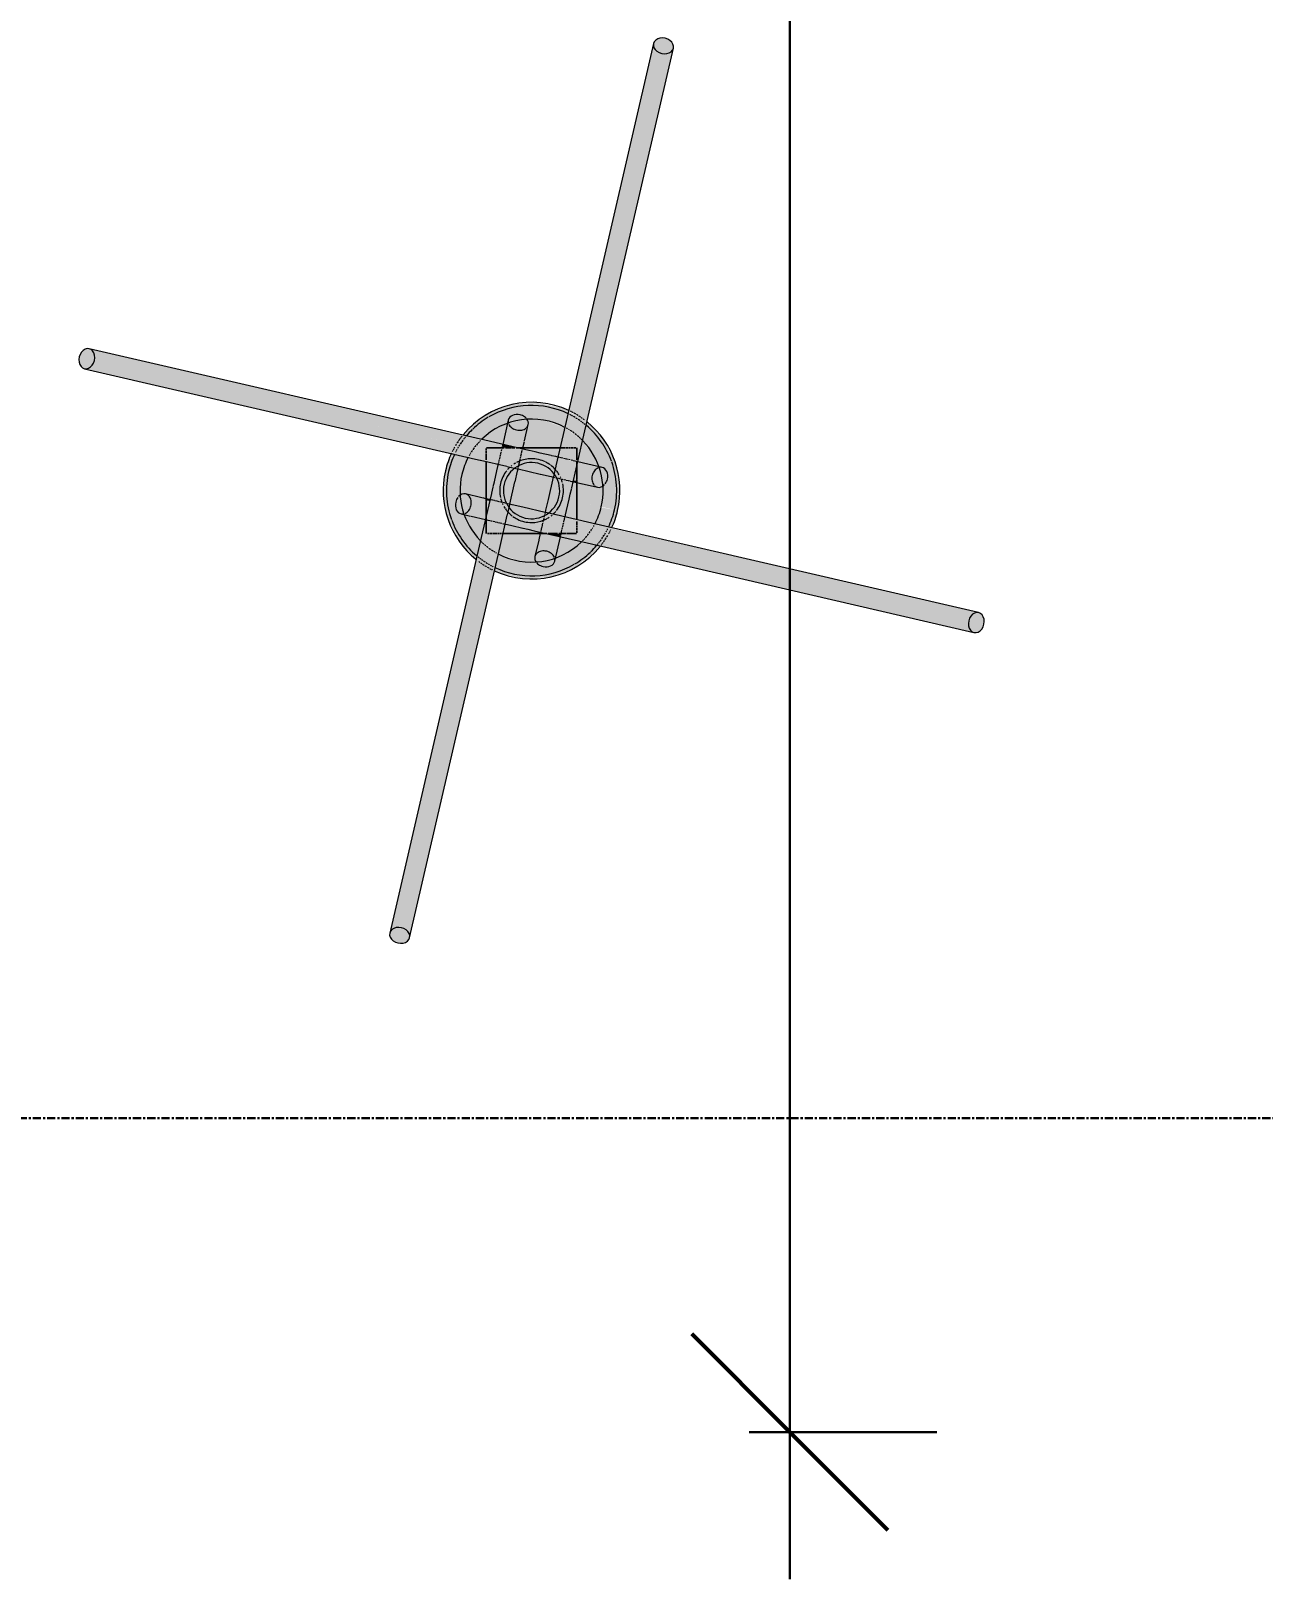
# Model space of a CAD drawing. Header units: inches. Extents: x -4126 to 627, y 9773 to 12338.
# Drawn here: x -3989.2 to -3913.8, y 10811 to 10905.7 of the extents above; entities that cross this region are included whole.
import ezdxf

# ---------------------------------------------------------------- set-up
doc = ezdxf.new("R2010")
doc.units = ezdxf.units.IN
doc.header["$MEASUREMENT"] = 0
doc.linetypes.add('Grid Line 1_2_', pattern=[0.875, 0.5, -0.125, 0.125, -0.125])
for name, color, linetype, lineweight in [('A-ANNO-DIMS', 211, 'Continuous', 9), ('A-ANNO-DIMS-96', 211, 'Continuous', 9), ('S-FNDN', 32, 'Continuous', 13), ('S-GRID', 1, 'Continuous', 9)]:
    doc.layers.add(name, color=color, linetype=linetype, lineweight=lineweight)
doc.styles.add('Century Gothic_B', font='', dxfattribs={"height": 9})
doc.styles.get('Century Gothic_B').set_extended_font_data('Century Gothic', bold=True)
doc.dimstyles.new('OD__1_4__Tol__', dxfattribs={"dimscale": 12, "dimtxt": 9.397514, "dimasz": 1, "dimexe": 0.75, "dimexo": 0.5, "dimgap": 0.125, "dimtad": 1, "dimrnd": 0.25, "dimzin": 1, "dimdsep": 46, "dimlunit": 4, "dimtxsty": 'Century Gothic_B', "dimblk1": 'OBLIQUE', "dimblk2": 'OBLIQUE', "dimsah": 1, "dimcen": 0.09, "dimdle": 0.75, "dimazin": 0, "dimtfac": 1, "dimtdec": 4, "dimtix": 1, "dimtmove": 0, "dimatfit": 3, "dimfxl": 1, "dimtvp": 1, "dimtfill": 1, "dimfrac": 2, "dimtolj": 1, "dimtzin": 0, "dimlwd": 30, "dimlwe": 30, "dimarcsym": 2})

# ---------------------------------------------------------------- blocks, each defined once
blk = doc.blocks.new('316600 - Special Foundations - Diamond Pier - Generic - 316600 - Special Foundations - Diamond Pier - Generic-V181-FRAMING PLAN - 1ST FLOOR')
at = {"layer": 'S-FNDN', "transparency": 33554483}
for points in [[(8.127, 26.736), (8.383, 26.794), (8.547, 26.868), (8.682, 27.082), (8.634, 27.366), (8.547, 27.477), (8.284, 27.647), (7.966, 27.698), (7.675, 27.615), (7.492, 27.429), (7.464, 27.363), (7.511, 27.082), (7.675, 26.89), (8.028, 26.749)], [(2.831, 4.55), (7.966, 26.757), (7.675, 26.89), (7.492, 27.111), (7.435, 27.238), (2.299, 4.85), (2.727, 4.609)], [(3.39, 4.193), (8.634, 26.966), (8.428, 26.794), (8.127, 26.736), (7.958, 26.723), (2.831, 4.55), (3.377, 4.206)], [(-27.238, 7.457), (-26.993, 7.566), (-26.868, 7.723), (-26.749, 8.028), (-26.757, 8.302), (-26.868, 8.547), (-27.082, 8.682), (-27.366, 8.634), (-27.477, 8.547), (-27.636, 8.335), (-27.698, 7.966), (-27.651, 7.719), (-27.429, 7.492), (-27.363, 7.464)], [(-4.573, 2.836), (-4.154, 3.381), (-26.966, 8.634), (-26.794, 8.428), (-26.736, 8.127), (-26.723, 7.958), (-4.637, 2.851)], [(-4.865, 2.262), (-4.649, 2.737), (-4.573, 2.836), (-26.757, 7.966), (-26.89, 7.675), (-27.111, 7.492), (-27.238, 7.435), (-5.27, 2.356)], [(-0.532, 2.619), (-0.197, 4.162), (-0.306, 4.407), (-0.552, 4.591), (-0.705, 4.643), (-1.157, 2.688), (-0.705, 2.619), (-0.533, 2.619)], [(-1.184, 2.619), (-1.167, 2.645), (-1.167, 2.69), (-1.771, 2.808), (-1.793, 2.619), (-1.233, 2.619)], [(-0.619, 2.243), (-0.572, 2.553), (-0.577, 2.532), (-0.62, 2.243)], [(2.77, 1.709), (2.747, 1.785), (2.754, 1.761), (2.742, 1.709)], [(2.77, 1.515), (2.808, 1.771), (2.77, 1.758), (2.77, 1.591)], [(2.547, 0.548), (2.532, 0.577), (2.535, 0.551)], [(2.77, 0.497), (2.77, 0.588), (2.566, 0.63), (2.547, 0.548), (2.745, 0.503)], [(-2.567, -0.635), (-2.547, -0.548), (-2.77, -0.521), (-2.77, -0.588)], [(-2.545, -0.635), (-2.532, -0.577), (-2.553, -0.572), (-2.548, -0.634)], [(-2.77, -1.78), (-2.811, -1.688), (-2.808, -1.771)], [(-2.55, -1.831), (-2.546, -1.811), (-2.754, -1.761), (-2.747, -1.785), (-2.65, -1.807)], [(0.63, -2.566), (0.635, -2.545), (0.577, -2.532), (0.572, -2.553)], [(1.766, -2.829), (1.793, -2.619), (1.167, -2.645), (1.167, -2.69), (1.747, -2.824)], [(27.082, -8.682), (26.868, -8.547), (26.749, -8.284), (26.723, -7.958), (4.573, -2.836), (4.154, -3.381), (26.993, -8.662)], [(26.757, -7.966), (26.89, -7.675), (27.111, -7.492), (27.238, -7.435), (4.851, -2.299), (4.643, -2.745), (4.573, -2.836), (26.749, -7.964)], [(-8.682, -27.082), (-8.547, -26.868), (-8.284, -26.749), (-7.958, -26.723), (-2.831, -4.55), (-3.39, -4.193), (-8.661, -26.988)], [(-7.464, -27.363), (-2.299, -4.85), (-2.831, -4.55), (-7.966, -26.757), (-7.675, -26.89), (-7.492, -27.111), (-7.457, -27.238)], [(27.207, -8.689), (27.452, -8.58), (27.651, -8.268), (27.708, -8.02), (27.615, -7.675), (27.429, -7.492), (27.363, -7.464), (27.082, -7.511), (26.966, -7.602), (26.794, -7.879), (26.749, -8.193), (26.809, -8.446), (27.015, -8.654), (27.082, -8.682)], [(-8.02, -27.708), (-7.675, -27.615), (-7.492, -27.429), (-7.464, -27.363), (-7.511, -27.082), (-7.602, -26.966), (-7.879, -26.794), (-8.193, -26.749), (-8.428, -26.794), (-8.634, -26.966), (-8.682, -27.233), (-8.58, -27.452), (-8.284, -27.647), (-8.127, -27.684)]]:
    blk.add_hatch(color=256, dxfattribs=at).paths.add_polyline_path(points, flags=0)
h = blk.add_hatch(color=256, dxfattribs=at)
h.paths.add_polyline_path([(5.27, -1.219), (5.387, 0.38), (5.092, 1.824), (4.289, 3.27), (3.39, 4.193), (3.12, 3.026), (3.305, 2.871), (4.037, 1.682), (4.088, 1.475), (4.434, 1.373), (4.607, 1.167), (4.664, 0.866), (4.591, 0.551), (4.407, 0.306), (4.351, 0.232), (4.265, -0.986), (5.048, -1.167)], flags=0)
h.paths.add_polyline_path([(-4.265, 0.986), (-3.844, 2.026), (-4.867, 2.256), (-5.27, 1.219), (-4.361, 1.008)], flags=0)
h.paths.add_polyline_path([(-3.026, 3.12), (-2.871, 3.305), (-1.682, 4.037), (-1.475, 4.088), (-1.373, 4.434), (-1.167, 4.607), (-0.866, 4.664), (-0.551, 4.591), (-0.306, 4.407), (-0.232, 4.351), (1.024, 4.25), (2.026, 3.844), (2.256, 4.874), (1.956, 5.043), (0.306, 5.381), (-1.081, 5.3), (-2.53, 4.781), (-3.775, 3.874), (-4.154, 3.381), (-3.129, 3.144)], flags=0)
h = blk.add_hatch(color=256, dxfattribs=at)
h.paths.add_polyline_path([(-3.844, 2.026), (-3.674, 2.348), (-3.026, 3.12), (-4.168, 3.362), (-4.751, 2.557), (-4.838, 2.256), (-4.265, 2.123)], flags=0)
h.paths.add_polyline_path([(3.12, 3.026), (3.372, 4.211), (3.232, 4.324), (2.256, 4.838), (2.061, 3.83), (2.348, 3.674), (3.106, 3.038)], flags=0)
h = blk.add_hatch(color=256, dxfattribs=at)
h.paths.add_polyline_path([(4.265, -0.986), (4.353, 0.272), (4.162, 0.197), (3.917, 0.232), (2.77, 0.452), (2.77, -0.641), (3.752, -0.867)], flags=0)
h.paths.add_polyline_path([(-2.77, 0.641), (-2.77, 1.778), (-3.844, 2.026), (-4.265, 0.986), (-2.95, 0.682)], flags=0)
h.paths.add_polyline_path([(4.088, 1.475), (3.985, 1.782), (3.298, 2.877), (3.12, 3.026), (2.829, 1.766), (4.037, 1.487)], flags=0)
h.paths.add_polyline_path([(-0.532, 2.619), (1.743, 2.619), (2.026, 3.844), (0.866, 4.273), (-0.272, 4.353), (-0.197, 4.162), (-0.232, 3.917), (-0.503, 2.745)], flags=0)
h.paths.add_polyline_path([(-1.766, 2.829), (-1.475, 4.088), (-1.782, 3.985), (-2.871, 3.305), (-3.026, 3.12), (-2.023, 2.888)], flags=0)
h = blk.add_hatch(color=256, dxfattribs=at)
h.paths.add_polyline_path([(-2.77, 1.783), (-2.759, 2.619), (-2.135, 2.622), (-2.023, 2.888), (-3.041, 3.102), (-3.803, 2.129), (-3.844, 2.026), (-2.871, 1.806)], flags=0)
h.paths.add_polyline_path([(2.888, 2.023), (3.102, 3.041), (2.129, 3.803), (2.026, 3.844), (1.779, 2.619), (2.77, 2.619), (2.81, 2.056), (2.872, 2.029)], flags=0)
h = blk.add_hatch(color=256, dxfattribs=at)
h.paths.add_polyline_path([(-2.77, -2.072), (-2.812, -1.77), (-2.829, -1.766), (-2.868, -2.031), (-2.81, -2.056)], flags=0)
h.paths.add_polyline_path([(-1.157, 2.688), (-0.705, 4.643), (-1.05, 4.643), (-1.286, 4.532), (-1.422, 4.319), (-1.745, 2.824), (-1.167, 2.69)], flags=0)
h = blk.add_hatch(color=256, dxfattribs=at)
h.paths.add_polyline_path([(4.643, 0.705), (4.643, 1.05), (4.532, 1.286), (4.319, 1.422), (2.824, 1.745), (2.77, 1.373), (2.77, 1.138), (4.591, 0.717)], flags=0)
h.paths.add_polyline_path([(-2.125, 2.619), (-1.807, 2.65), (-1.766, 2.829), (-2.031, 2.868), (-2.135, 2.622)], flags=0)
h = blk.add_hatch(color=256, dxfattribs=at)
h.paths.add_polyline_path([(0.705, -4.643), (1.157, -2.688), (0.705, -2.619), (0.532, -2.619), (0.197, -4.162), (0.306, -4.407), (0.552, -4.591)], flags=0)
h.paths.add_polyline_path([(1.743, 2.619), (1.779, 2.619), (1.801, 2.871)], flags=0)
h = blk.add_hatch(color=256, dxfattribs=at)
h.paths.add_polyline_path([(1.263, -2.619), (1.794, -2.619), (2.027, -1.606), (0.823, -1.36), (0.577, -2.532), (1.024, -2.619), (1.258, -2.619)], flags=0)
h.paths.add_polyline_path([(-1.611, -2.048), (-1.36, -0.823), (-2.532, -0.577), (-2.77, -1.709), (-2.742, -1.709), (-2.742, -1.764), (-1.615, -2.047)], flags=0)
h.paths.add_polyline_path([(2.532, 0.577), (2.77, 1.709), (2.742, 1.709), (2.742, 1.764), (1.606, 2.027), (1.36, 0.823), (2.481, 0.589)], flags=0)
h.paths.add_polyline_path([(-0.83, 1.329), (-0.577, 2.532), (-1.024, 2.619), (-1.794, 2.619), (-2.027, 1.606), (-0.832, 1.33)], flags=0)
h = blk.add_hatch(color=256, dxfattribs=at)
h.paths.add_polyline_path([(-1.329, -0.83), (-1.611, -2.048), (0.553, -2.526), (0.83, -1.329), (-1.286, -0.84)], flags=0)
h.paths.add_polyline_path([(-0.83, 1.329), (-2.048, 1.611), (-2.526, -0.553), (-1.329, -0.83), (-0.84, 1.286)], flags=0)
h.paths.add_polyline_path([(1.329, 0.83), (1.611, 2.048), (-0.553, 2.526), (-0.83, 1.329), (1.286, 0.84)], flags=0)
h.paths.add_polyline_path([(2.048, -1.611), (2.526, 0.553), (1.329, 0.83), (0.866, -1.338), (2.029, -1.606)], flags=0)
h.paths.add_polyline_path([(2.151, -2.619), (2.77, -2.585), (2.77, -1.778), (2.04, -1.644), (1.815, -2.619), (2.136, -2.619)], flags=0)
h.paths.add_polyline_path([(-2.257, -2.619), (-1.743, -2.619), (-1.644, -2.04), (-2.77, -1.78), (-2.736, -2.619), (-2.384, -2.619)], flags=0)
h.paths.add_polyline_path([(0.861, -2.619), (0.63, -2.566), (0.623, -2.619), (0.852, -2.619)], flags=0)
h.paths.add_polyline_path([(-2.77, -1.515), (-2.567, -0.635), (-2.77, -0.588), (-2.77, -1.467)], flags=0)
h.paths.add_polyline_path([(2.77, 0.588), (2.738, 1.373), (2.567, 0.635)], flags=0)
h.paths.add_polyline_path([(-2.048, 1.611), (-1.815, 2.619), (-2.77, 2.585), (-2.77, 1.778), (-2.512, 1.718)], flags=0)
h.paths.add_polyline_path([(2.77, 1.78), (2.736, 2.619), (1.743, 2.619), (1.644, 2.04), (2.759, 1.782)], flags=0)
h.paths.add_polyline_path([(-0.63, 2.566), (-0.623, 2.619), (-0.705, 2.583), (-0.635, 2.567)], flags=0)
h = blk.add_hatch(color=256, dxfattribs=at)
h.paths.add_polyline_path([(-0.327, -2.619), (0.532, -2.619), (0.548, -2.547), (-1.611, -2.048), (-1.743, -2.619), (-0.388, -2.619)], flags=0)
h.paths.add_polyline_path([(2.77, -1.778), (2.745, 0.503), (2.547, 0.548), (2.048, -1.611), (2.514, -1.719)], flags=0)
h.paths.add_polyline_path([(0.83, -1.329), (1.329, 0.83), (-0.83, 1.329), (-1.329, -0.83), (0.705, -1.3)], flags=0)
h.paths.add_polyline_path([(-2.547, -0.548), (-2.048, 1.611), (-2.77, 1.778), (-2.745, -0.503)], flags=0)
h.paths.add_polyline_path([(1.611, 2.048), (1.743, 2.619), (-0.532, 2.619), (-0.548, 2.547), (1.525, 2.068)], flags=0)
h = blk.add_hatch(color=256, dxfattribs=at)
h.paths.add_polyline_path([(-0.548, 2.547), (-0.557, 2.619), (-0.618, 2.619), (-0.63, 2.566), (-0.549, 2.547)], flags=0)
h.paths.add_polyline_path([(-1.167, 2.619), (-1.024, 2.657), (-1.162, 2.667), (-1.173, 2.619)], flags=0)
h = blk.add_hatch(color=256, dxfattribs=at)
h.paths.add_polyline_path([(0.866, -4.664), (1.167, -4.607), (1.373, -4.434), (1.475, -4.088), (1.745, -2.824), (1.157, -2.688), (0.705, -4.643)], flags=0)
h.paths.add_polyline_path([(2.829, 1.766), (2.868, 2.031), (2.77, 2.072), (2.812, 1.77)], flags=0)
h = blk.add_hatch(color=256, dxfattribs=at)
h.paths.add_polyline_path([(-0.456, -5.39), (1.081, -5.3), (2.53, -4.781), (3.859, -3.764), (4.154, -3.381), (3.026, -3.12), (2.871, -3.305), (1.682, -4.037), (1.475, -4.088), (1.373, -4.434), (1.167, -4.607), (0.866, -4.664), (0.551, -4.591), (0.306, -4.407), (0.232, -4.351), (-1.024, -4.25), (-2.026, -3.844), (-2.256, -4.874), (-1.956, -5.043), (-0.551, -5.368)], flags=0)
h.paths.add_polyline_path([(-3.39, -4.193), (-3.12, -3.026), (-3.305, -2.871), (-4.037, -1.682), (-4.088, -1.475), (-4.434, -1.373), (-4.607, -1.167), (-4.664, -0.866), (-4.591, -0.551), (-4.407, -0.306), (-4.351, -0.232), (-4.265, 0.986), (-5.27, 1.219), (-5.387, -0.38), (-5.092, -1.824), (-4.289, -3.27), (-3.689, -3.885)], flags=0)
h.paths.add_polyline_path([(4.865, -2.262), (5.27, -1.219), (4.25, -1.024), (3.844, -2.026), (4.752, -2.236)], flags=0)
h = blk.add_hatch(color=256, dxfattribs=at)
h.paths.add_polyline_path([(0.272, -4.353), (0.197, -4.162), (0.232, -3.917), (0.503, -2.619), (-1.743, -2.619), (-2.026, -3.844), (-0.866, -4.273), (0.249, -4.352)], flags=0)
h.paths.add_polyline_path([(1.475, -4.088), (1.782, -3.985), (2.871, -3.305), (3.026, -3.12), (1.766, -2.829), (1.487, -4.037)], flags=0)
h.paths.add_polyline_path([(-3.12, -3.026), (-2.829, -1.766), (-4.088, -1.475), (-3.985, -1.782), (-3.298, -2.877)], flags=0)
h.paths.add_polyline_path([(3.844, -2.026), (4.265, -0.986), (2.77, -0.641), (2.77, -1.778), (3.752, -2.005)], flags=0)
h.paths.add_polyline_path([(-2.77, -0.497), (-2.77, 0.641), (-4.265, 0.986), (-4.353, -0.272), (-4.162, -0.197), (-3.917, -0.232), (-3.011, -0.441)], flags=0)
h = blk.add_hatch(color=256, dxfattribs=at)
h.paths.add_polyline_path([(4.162, 0.197), (4.407, 0.306), (4.591, 0.551), (4.643, 0.705), (2.77, 1.138), (2.77, 0.497), (4.037, 0.204)], flags=0)
h.paths.add_polyline_path([(-2.77, 1.778), (-2.77, 1.783), (-2.871, 1.801)], flags=0)
h = blk.add_hatch(color=256, dxfattribs=at)
h.paths.add_polyline_path([(2.871, -1.806), (2.871, -1.801), (2.77, -1.783)], flags=0)
h.paths.add_polyline_path([(-2.77, -1.138), (-2.77, -0.497), (-4.162, -0.197), (-4.407, -0.306), (-4.591, -0.551), (-4.643, -0.705), (-2.861, -1.117)], flags=0)
h = blk.add_hatch(color=256, dxfattribs=at)
h.paths.add_polyline_path([(2.023, -2.888), (2.125, -2.619), (1.807, -2.65), (1.766, -2.829)], flags=0)
h.paths.add_polyline_path([(-2.829, -1.766), (-2.77, -1.373), (-2.77, -1.138), (-4.643, -0.705), (-4.643, -1.05), (-4.532, -1.286), (-4.319, -1.422), (-3.076, -1.709)], flags=0)
h = blk.add_hatch(color=256, dxfattribs=at)
h.paths.add_polyline_path([(-2.026, -3.844), (-1.779, -2.619), (-2.77, -2.619), (-2.81, -2.056), (-2.888, -2.023), (-3.102, -3.041), (-2.129, -3.803), (-2.031, -3.842)], flags=0)
h.paths.add_polyline_path([(3.026, -3.12), (3.803, -2.129), (3.844, -2.026), (2.77, -1.814), (2.759, -2.619), (2.135, -2.622), (2.023, -2.888), (2.871, -3.084)], flags=0)
h = blk.add_hatch(color=256, dxfattribs=at)
h.paths.add_polyline_path([(-2.263, -4.87), (-2.061, -3.83), (-2.348, -3.674), (-3.12, -3.026), (-3.372, -4.211), (-3.232, -4.324), (-2.269, -4.867)], flags=0)
h.paths.add_polyline_path([(4.154, -3.381), (4.752, -2.552), (4.865, -2.262), (3.83, -2.061), (3.674, -2.348), (3.026, -3.12), (3.775, -3.293)], flags=0)
h = blk.add_hatch(color=256, dxfattribs=at)
h.paths.add_polyline_path([(1.157, -2.688), (1.167, -2.619), (1.024, -2.657)], flags=0)
h.paths.add_polyline_path([(0.532, -2.619), (0.618, -2.619), (0.63, -2.566), (0.548, -2.547)], flags=0)
at = {"layer": 'S-FNDN'}
for p, q in [((7.464, 27.363), (1.93, 3.429)), ((3.082, 2.863), (8.682, 27.082)), ((-2.863, 3.082), (-27.082, 8.682)), ((-27.363, 7.464), (-3.429, 1.93)), ((-1.422, 4.319), (-1.766, 2.829)), ((-0.435, 3.038), (-0.204, 4.037)), ((-0.168, 2.459), (-2.863, 3.082)), ((-0.532, 2.619), (-0.441, 3.011)), ((1.93, 3.429), (1.487, 1.512)), ((2.459, 0.168), (3.082, 2.863)), ((-3.429, 1.93), (-3.146, 1.865)), ((-2.77, 2.585), (-2.77, 2.459)), ((-2.77, 2.459), (-2.77, 2.585)), ((-2.77, 2.419), (-2.77, 2.292)), ((-2.77, 2.292), (-2.77, 2.419)), ((-2.77, 2.253), (-2.77, 2.135)), ((-2.77, 2.135), (-2.77, 2.253)), ((-2.77, 2.099), (-2.77, 1.996)), ((-2.77, 1.996), (-2.77, 2.099)), ((-2.77, 1.966), (-2.77, 1.887)), ((-2.77, 1.887), (-2.77, 1.966)), ((-2.151, 2.619), (-2.759, 2.619)), ((-2.759, 2.619), (-2.154, 2.619)), ((-1.815, 2.619), (-2.125, 2.619)), ((-2.125, 2.619), (-1.817, 2.619)), ((-1.977, 1.915), (-2.001, 1.815)), ((-1.943, 2.062), (-1.97, 1.946)), ((-1.907, 2.22), (-1.936, 2.095)), ((-1.875, 2.357), (-1.899, 2.253)), ((-1.837, 2.524), (-1.863, 2.408)), ((-1.815, 2.619), (-1.831, 2.55)), ((-1.785, 2.747), (-1.803, 2.67)), ((-1.733, 2.619), (-1.793, 2.619)), ((-1.793, 2.619), (-1.733, 2.619)), ((-1.771, 2.808), (-1.782, 2.759)), ((-1.674, 2.619), (-1.729, 2.619)), ((-1.729, 2.619), (-1.674, 2.619)), ((-1.502, 2.619), (-1.587, 2.619)), ((-1.587, 2.619), (-1.502, 2.619)), ((-1.349, 2.619), (-1.494, 2.619)), ((-1.494, 2.619), (-1.349, 2.619)), ((-1.263, 2.619), (-1.339, 2.619)), ((-1.339, 2.619), (-1.263, 2.619)), ((-1.184, 2.619), (-1.233, 2.619)), ((-1.233, 2.619), (-1.184, 2.619)), ((-1.017, 2.619), (-1.173, 2.619)), ((-1.173, 2.619), (-1.017, 2.619)), ((-0.862, 2.619), (-0.94, 2.619)), ((-0.94, 2.619), (-0.862, 2.619)), ((-0.727, 2.619), (-0.852, 2.619)), ((-0.852, 2.619), (-0.727, 2.619)), ((-0.623, 2.619), (-0.719, 2.619)), ((-0.719, 2.619), (-0.623, 2.619)), ((-0.719, 1.807), (-0.689, 1.938)), ((-0.677, 1.991), (-0.653, 2.096)), ((-0.647, 2.121), (-0.619, 2.243)), ((-0.557, 2.619), (-0.618, 2.619)), ((-0.617, 2.619), (1.748, 2.619)), ((-0.614, 2.264), (-0.59, 2.369)), ((-0.586, 2.385), (-0.567, 2.465)), ((-0.565, 2.475), (-0.553, 2.526)), ((-0.548, 2.547), (-0.532, 2.619)), ((1.748, 2.619), (-0.533, 2.619)), ((0.22, 2.369), (-0.152, 2.455)), ((0.522, 2.299), (0.226, 2.368)), ((1.21, 2.141), (0.531, 2.297)), ((1.477, 2.079), (1.215, 2.139)), ((1.615, 2.047), (1.477, 2.079)), ((1.692, 2.029), (1.644, 2.04)), ((1.789, 2.007), (1.712, 2.024)), ((1.829, 2.619), (1.779, 2.619)), ((1.779, 2.619), (1.829, 2.619)), ((1.915, 1.977), (1.815, 2.001)), ((1.931, 2.619), (1.851, 2.619)), ((1.863, 2.619), (1.931, 2.619)), ((2.062, 1.943), (1.946, 1.97)), ((2.064, 2.619), (1.961, 2.619)), ((1.961, 2.619), (2.064, 2.619)), ((2.22, 1.907), (2.095, 1.936)), ((2.218, 2.619), (2.099, 2.619)), ((2.099, 2.619), (2.218, 2.619)), ((2.357, 1.875), (2.253, 1.899)), ((2.384, 2.619), (2.257, 2.619)), ((2.257, 2.619), (2.384, 2.619)), ((2.55, 2.619), (2.423, 2.619)), ((2.423, 2.619), (2.55, 2.619)), ((2.705, 2.619), (2.586, 2.619)), ((2.586, 2.619), (2.705, 2.619)), ((2.77, 2.327), (2.77, 2.619)), ((2.77, 2.619), (2.77, 2.327)), ((2.77, 1.886), (2.77, 2.31)), ((2.77, 2.31), (2.77, 1.914)), ((-3.133, 1.862), (-1.512, 1.487)), ((-2.77, 1.783), (-2.77, -0.498)), ((-2.77, -0.173), (-2.77, 1.783)), ((-2.141, 1.21), (-2.297, 0.531)), ((-2.079, 1.477), (-2.139, 1.215)), ((-2.047, 1.615), (-2.079, 1.477)), ((-2.029, 1.692), (-2.04, 1.644)), ((-2.007, 1.789), (-2.024, 1.712)), ((-1.491, 1.482), (-0.961, 1.359)), ((-1.013, 0.539), (-0.861, 1.195)), ((-0.959, 1.359), (-0.851, 1.334)), ((-0.861, 1.195), (-0.83, 1.329)), ((-0.83, 1.329), (0.534, 1.014)), ((-0.823, 1.36), (-0.811, 1.411)), ((-0.8, 1.46), (-0.789, 1.508)), ((-0.784, 1.528), (-0.76, 1.634)), ((-0.754, 1.658), (-0.726, 1.78)), ((0.539, 1.013), (1.195, 0.861)), ((1.359, 0.959), (1.334, 0.851)), ((1.482, 1.491), (1.359, 0.961)), ((2.524, 1.837), (2.415, 1.862)), ((2.65, 1.807), (2.55, 1.831)), ((2.747, 1.785), (2.67, 1.803)), ((2.77, 1.78), (2.77, 1.83)), ((2.77, 1.83), (2.77, 1.76)), ((2.77, 1.759), (2.77, 1.694)), ((2.77, 1.697), (2.77, 1.758)), ((2.77, 1.609), (2.77, 1.694)), ((2.77, 1.694), (2.77, 1.609)), ((2.77, 1.515), (2.77, 1.591)), ((2.77, 1.591), (2.77, 1.515)), ((2.77, 1.467), (2.77, 1.515)), ((2.77, 1.515), (2.77, 1.467)), ((2.77, 1.314), (2.77, 1.459)), ((2.77, 1.459), (2.77, 1.314)), ((2.77, 1.148), (2.77, 1.304)), ((2.77, 1.304), (2.77, 1.148)), ((2.77, 0.982), (2.77, 1.138)), ((2.77, 1.138), (2.77, 0.982)), ((2.77, 0.826), (2.77, 0.972)), ((2.77, 0.972), (2.77, 0.826)), ((4.319, 1.422), (2.829, 1.766)), ((-2.369, 0.22), (-2.455, -0.152)), ((-2.299, 0.522), (-2.368, 0.226)), ((-1.329, -0.83), (-1.014, 0.534)), ((1.329, 0.83), (1.014, -0.534)), ((1.195, 0.861), (1.329, 0.83)), ((1.36, 0.823), (1.411, 0.811)), ((1.46, 0.8), (1.508, 0.789)), ((1.528, 0.784), (1.634, 0.76)), ((1.658, 0.754), (1.78, 0.726)), ((1.807, 0.719), (1.938, 0.689)), ((1.991, 0.677), (2.096, 0.653)), ((2.121, 0.647), (2.243, 0.619)), ((2.264, 0.614), (2.369, 0.59)), ((2.369, -0.22), (2.455, 0.152)), ((2.385, 0.586), (2.465, 0.567)), ((2.475, 0.565), (2.526, 0.553)), ((2.547, 0.548), (2.77, 0.497)), ((2.77, 0.692), (2.77, 0.817)), ((2.77, 0.817), (2.77, 0.692)), ((2.77, 0.588), (2.77, 0.685)), ((2.77, 0.653), (2.77, 0.19)), ((2.77, 0.521), (2.77, 0.583)), ((2.77, -1.783), (2.77, 0.498)), ((2.77, 0.497), (3.011, 0.441)), ((2.77, 0.173), (2.77, -1.783)), ((3.038, 0.435), (4.037, 0.204)), ((-3.038, -0.435), (-4.037, -0.204)), ((-2.459, -0.168), (-3.082, -2.863)), ((-2.77, -0.497), (-3.011, -0.441)), ((-2.77, -0.653), (-2.77, -0.19)), ((-2.547, -0.548), (-2.77, -0.497)), ((-2.77, -0.521), (-2.77, -0.583)), ((-2.77, -0.588), (-2.77, -0.685)), ((-2.77, -0.692), (-2.77, -0.817)), ((-2.77, -0.817), (-2.77, -0.692)), ((-2.77, -0.826), (-2.77, -0.972)), ((-2.77, -0.972), (-2.77, -0.826)), ((-2.475, -0.565), (-2.526, -0.553)), ((-2.385, -0.586), (-2.465, -0.567)), ((-2.264, -0.614), (-2.369, -0.59)), ((-2.121, -0.647), (-2.243, -0.619)), ((-1.991, -0.677), (-2.096, -0.653)), ((-1.807, -0.719), (-1.938, -0.689)), ((-1.658, -0.754), (-1.78, -0.726)), ((-1.528, -0.784), (-1.634, -0.76)), ((-1.46, -0.8), (-1.508, -0.789)), ((-1.36, -0.823), (-1.411, -0.811)), ((-1.359, -0.959), (-1.334, -0.851)), ((-1.195, -0.861), (-1.329, -0.83)), ((-0.539, -1.013), (-1.195, -0.861)), ((1.013, -0.539), (0.861, -1.195)), ((2.141, -1.21), (2.297, -0.531)), ((2.299, -0.522), (2.368, -0.226)), ((-4.319, -1.422), (-3.731, -1.558)), ((-3.689, -1.567), (-2.829, -1.766)), ((-2.77, -0.982), (-2.77, -1.138)), ((-2.77, -1.138), (-2.77, -0.982)), ((-2.77, -1.148), (-2.77, -1.304)), ((-2.77, -1.304), (-2.77, -1.148)), ((-2.77, -1.314), (-2.77, -1.459)), ((-2.77, -1.459), (-2.77, -1.314)), ((-2.77, -1.467), (-2.77, -1.515)), ((-2.77, -1.515), (-2.77, -1.467)), ((-2.77, -1.515), (-2.77, -1.591)), ((-2.77, -1.591), (-2.77, -1.515)), ((-2.77, -1.609), (-2.77, -1.694)), ((-2.77, -1.694), (-2.77, -1.609)), ((-2.77, -1.697), (-2.77, -1.758)), ((-2.77, -1.758), (-2.77, -1.697)), ((-2.77, -1.886), (-2.77, -1.76)), ((-2.77, -1.78), (-2.77, -2.31)), ((-2.747, -1.785), (-2.67, -1.803)), ((-2.65, -1.807), (-2.55, -1.831)), ((-2.524, -1.837), (-2.408, -1.863)), ((-2.357, -1.875), (-2.253, -1.899)), ((-1.93, -3.429), (-1.487, -1.512)), ((-1.482, -1.491), (-1.359, -0.961)), ((0.83, -1.329), (-0.534, -1.014)), ((0.719, -1.807), (0.689, -1.938)), ((0.754, -1.658), (0.726, -1.78)), ((0.784, -1.528), (0.76, -1.634)), ((0.8, -1.46), (0.789, -1.508)), ((0.823, -1.36), (0.811, -1.411)), ((0.861, -1.195), (0.83, -1.329)), ((0.959, -1.359), (0.851, -1.334)), ((1.491, -1.482), (0.961, -1.359)), ((3.429, -1.93), (1.512, -1.487)), ((1.977, -1.915), (2.001, -1.815)), ((2.007, -1.789), (2.024, -1.712)), ((2.029, -1.692), (2.04, -1.644)), ((2.047, -1.615), (2.079, -1.477)), ((2.079, -1.477), (2.139, -1.215)), ((2.77, -1.966), (2.77, -1.887)), ((2.77, -1.887), (2.77, -1.966)), ((-2.77, -2.31), (-2.77, -1.914)), ((-2.77, -2.327), (-2.77, -2.619)), ((-2.77, -2.619), (-2.77, -2.327)), ((-2.705, -2.619), (-2.586, -2.619)), ((-2.586, -2.619), (-2.705, -2.619)), ((-2.55, -2.619), (-2.423, -2.619)), ((-2.423, -2.619), (-2.55, -2.619)), ((-2.384, -2.619), (-2.257, -2.619)), ((-2.257, -2.619), (-2.384, -2.619)), ((-2.22, -1.907), (-2.095, -1.936)), ((-2.218, -2.619), (-2.099, -2.619)), ((-2.099, -2.619), (-2.218, -2.619)), ((-2.064, -2.619), (-1.961, -2.619)), ((-1.961, -2.619), (-2.064, -2.619)), ((-2.062, -1.943), (-1.946, -1.97)), ((-1.931, -2.619), (-1.851, -2.619)), ((-1.863, -2.619), (-1.931, -2.619)), ((-1.915, -1.977), (-1.815, -2.001)), ((-1.829, -2.619), (-1.779, -2.619)), ((-1.779, -2.619), (-1.829, -2.619)), ((-1.789, -2.007), (-1.712, -2.024)), ((-1.748, -2.619), (0.533, -2.619)), ((0.617, -2.619), (-1.748, -2.619)), ((-1.692, -2.029), (-1.644, -2.04)), ((-1.615, -2.047), (-1.477, -2.079)), ((-1.477, -2.079), (-1.215, -2.139)), ((-1.21, -2.141), (-0.531, -2.297)), ((-0.522, -2.299), (-0.226, -2.368)), ((-0.22, -2.369), (0.152, -2.455)), ((0.168, -2.459), (2.863, -3.082)), ((0.532, -2.619), (0.441, -3.011)), ((0.548, -2.547), (0.532, -2.619)), ((0.565, -2.475), (0.553, -2.526)), ((0.557, -2.619), (0.618, -2.619)), ((0.586, -2.385), (0.567, -2.465)), ((0.614, -2.264), (0.59, -2.369)), ((0.647, -2.121), (0.619, -2.243)), ((0.623, -2.619), (0.719, -2.619)), ((0.719, -2.619), (0.623, -2.619)), ((0.677, -1.991), (0.653, -2.096)), ((0.727, -2.619), (0.852, -2.619)), ((0.852, -2.619), (0.727, -2.619)), ((0.862, -2.619), (0.94, -2.619)), ((0.94, -2.619), (0.862, -2.619)), ((1.017, -2.619), (1.173, -2.619)), ((1.173, -2.619), (1.017, -2.619)), ((1.184, -2.619), (1.233, -2.619)), ((1.233, -2.619), (1.184, -2.619)), ((1.263, -2.619), (1.339, -2.619)), ((1.339, -2.619), (1.263, -2.619)), ((1.349, -2.619), (1.494, -2.619)), ((1.494, -2.619), (1.349, -2.619)), ((1.422, -4.319), (1.766, -2.829)), ((1.502, -2.619), (1.587, -2.619)), ((1.587, -2.619), (1.502, -2.619)), ((1.674, -2.619), (1.729, -2.619)), ((1.729, -2.619), (1.674, -2.619)), ((1.733, -2.619), (1.793, -2.619)), ((1.793, -2.619), (1.733, -2.619)), ((1.771, -2.808), (1.782, -2.759)), ((1.785, -2.747), (1.803, -2.67)), ((1.815, -2.619), (1.831, -2.55)), ((1.815, -2.619), (2.125, -2.619)), ((2.125, -2.619), (1.817, -2.619)), ((1.837, -2.524), (1.863, -2.408)), ((1.875, -2.357), (1.899, -2.253)), ((1.907, -2.22), (1.936, -2.095)), ((1.943, -2.062), (1.97, -1.946)), ((2.151, -2.619), (2.759, -2.619)), ((2.759, -2.619), (2.151, -2.619)), ((2.77, -2.099), (2.77, -1.996)), ((2.77, -1.996), (2.77, -2.099)), ((2.77, -2.253), (2.77, -2.135)), ((2.77, -2.135), (2.77, -2.253)), ((2.77, -2.419), (2.77, -2.292)), ((2.77, -2.292), (2.77, -2.419)), ((2.77, -2.585), (2.77, -2.459)), ((2.77, -2.459), (2.77, -2.585)), ((27.363, -7.464), (3.429, -1.93)), ((-3.082, -2.863), (-8.682, -27.082)), ((-7.464, -27.363), (-1.93, -3.429)), ((0.435, -3.038), (0.204, -4.037)), ((2.863, -3.082), (27.082, -8.682))]:
    blk.add_line(p, q, dxfattribs=at)
for radius, start, end in [(5.409, 64.98463, 140.87), (5.212, 64.51912, 120.06377), (5.409, 63.02393, 63.8041), (5.409, 61.59002, 62.60406), (5.212, 120.53003, 133.70547), (4.378, 62.16569, 134.15283), (4.378, 59.80127, 60.78103), (5.212, 62.48267, 63.29959), (5.212, 60.99449, 62.05631), (5.212, 59.26146, 60.49647), (5.409, 59.92019, 61.09962), (5.212, 57.4017, 58.7274), (5.409, 58.12824, 59.3943), (5.212, 55.54194, 56.86998), (5.409, 56.3363, 57.60462), (5.212, 53.80891, 55.0503), (5.409, 54.66647, 55.85208), (5.212, 52.43525, 53.39126), (5.409, 53.23256, 54.25502), (5.212, 51.00222, 51.94439), (5.212, 20.25593, 49.90423), (5.409, 346.9807, 51.03174), (5.409, 148.17306, 149.50607), (5.409, 146.28289, 147.61983), (5.409, 144.52153, 145.77269), (5.409, 143.00902, 144.08911), (5.212, 145.44499, 146.84555), (5.409, 141.84843, 142.68215), (5.212, 143.61697, 144.9276), (5.212, 142.04721, 143.17859), (5.212, 140.8427, 141.71596), (5.212, 134.25343, 139.82725), (4.378, 138.76223, 140.41963), (4.378, 136.85295, 138.2838), (4.378, 135.38791, 136.49235), (4.378, 57.98103, 58.9807), (4.378, 55.75763, 57.39999), (4.378, 53.37163, 55.13696), (4.378, 50.98563, 52.75647), (4.378, 48.76223, 50.41963), (4.378, 46.85295, 48.2838), (4.378, 45.38791, 46.49235), (4.378, 346.9807, 44.15283), (5.409, 155.01739, 166.9807), (5.212, 154.5661, 166.9807), (5.409, 153.11674, 153.87261), (5.409, 151.72677, 152.70852), (5.409, 150.61706, 151.24896), (5.212, 152.59206, 153.24571), (5.212, 151.14948, 152.17723), (5.212, 149.3684, 150.34638), (5.212, 147.40669, 148.80319), (4.378, 152.16569, 166.9807), (4.378, 149.80127, 150.78103), (4.378, 147.98103, 148.9807), (4.378, 145.75763, 147.39999), (4.378, 143.37163, 145.13696), (4.378, 140.98563, 142.75647), (1.951, 101.83408, 112.0441), (1.951, 90.31854, 101.36132), (1.951, 78.13547, 89.83784), (1.951, 64.12356, 76.9807), (5.409, 166.9807, 231.03174), (5.212, 166.9807, 183.34434), (4.378, 166.9807, 224.15283), (1.951, 141.26641, 166.9807), (1.721, 346.9807, 166.9807), (1.951, 133.20129, 139.17784), (1.951, 128.18244, 130.14022), (1.951, 120.0741, 123.56395), (1.951, 115.55213, 118.52556), (1.951, 112.85019, 114.74647), (1.951, 53.8392, 63.64286), (1.951, 42.67568, 52.60008), (1.951, 39.21493, 40.91137), (1.951, 34.98026, 38.40927), (1.951, 30.0229, 33.77864), (5.212, 3.61502, 19.70797), (1.951, 166.9807, 192.48458), (1.721, 166.9807, 346.9807), (1.951, 23.59642, 25.77896), (1.951, 14.78356, 20.25786), (1.951, 346.9807, 12.48458), (5.212, 346.9807, 3.34434), (5.212, 183.61502, 199.70797), (1.951, 194.78356, 200.25786), (1.951, 203.59642, 205.77896), (1.951, 321.26641, 346.9807), (5.212, 200.25593, 229.90423), (1.951, 210.0229, 213.77864), (1.951, 214.98026, 218.40927), (1.951, 219.21493, 220.91137), (1.951, 222.67568, 232.60008), (1.951, 233.8392, 243.64286), (1.951, 244.12356, 269.83784), (1.951, 270.31854, 292.0441), (1.951, 292.85019, 294.74647), (1.951, 295.55213, 298.52556), (1.951, 300.0741, 303.56395), (1.951, 308.18244, 310.14022), (1.951, 313.20129, 319.17784), (4.378, 332.16569, 346.9807), (5.212, 334.5661, 346.9807), (5.409, 335.01739, 346.9807), (4.378, 318.76223, 320.41963), (4.378, 320.98563, 322.75647), (4.378, 323.37163, 325.13696), (4.378, 325.75763, 327.39999), (4.378, 327.98103, 328.9807), (4.378, 329.80127, 330.78103), (5.212, 327.40669, 328.80319), (5.212, 329.3684, 330.34638), (5.212, 331.14948, 332.17723), (5.409, 328.17306, 329.50607), (5.212, 332.59206, 333.24571), (5.409, 330.61706, 331.24896), (5.409, 331.77255, 332.70852), (5.409, 333.11674, 333.87261), (4.378, 225.38791, 226.49235), (4.378, 226.85295, 228.2838), (4.378, 228.76223, 230.41963), (4.378, 230.98563, 232.75647), (4.378, 233.37163, 235.13696), (4.378, 235.75763, 237.39999), (4.378, 237.98103, 238.9807), (5.409, 244.98463, 320.87), (4.378, 239.80127, 240.78103), (4.378, 242.16569, 314.15283), (5.212, 300.53003, 313.70547), (4.378, 315.38791, 316.49235), (4.378, 316.85295, 318.2838), (5.212, 314.25343, 319.82725), (5.212, 320.8427, 321.71596), (5.212, 322.04721, 323.17859), (5.212, 323.61697, 324.9276), (5.409, 321.84843, 322.68215), (5.212, 325.44499, 326.84555), (5.409, 323.00902, 324.08911), (5.409, 324.52153, 325.77269), (5.409, 326.28289, 327.61983), (5.212, 231.00222, 231.94439), (5.409, 233.23256, 234.25502), (5.212, 232.43525, 233.39126), (5.409, 234.66647, 235.85208), (5.212, 233.80891, 235.0503), (5.409, 236.3363, 237.60462), (5.212, 235.54194, 236.86998), (5.409, 238.12824, 239.3943), (5.212, 237.4017, 238.7274), (5.409, 239.92019, 241.09962), (5.212, 239.26146, 240.49647), (5.212, 240.99449, 242.05631), (5.212, 242.48267, 243.29959), (5.212, 244.51912, 300.06377), (5.409, 241.59002, 242.60406), (5.409, 243.02393, 243.8041)]:
    blk.add_arc((0, 0), radius, start, end, dxfattribs=at)
for centre, major_axis, start_param, end_param in [((8.073, 27.222), (-0.609, 0.141), 4.712389, 7.853982), ((8.073, 27.222), (-0.609, 0.141), 1.570796, 4.712389), ((-27.222, 8.073), (0.141, 0.609), 4.712389, 7.853982), ((-27.222, 8.073), (0.141, 0.609), 1.570796, 4.712389), ((-0.813, 4.178), (-0.609, 0.141), 0, 0.259805), ((-0.813, 4.178), (-0.609, 0.141), 0.261799, 0.44274), ((-0.813, 4.178), (-0.609, 0.141), 4.712389, 6.283185), ((-0.813, 4.178), (-0.609, 0.141), 0.523599, 0.779942), ((-0.813, 4.178), (-0.609, 0.141), 0.785398, 1.040506), ((-0.813, 4.178), (-0.609, 0.141), 1.047198, 1.30152), ((-0.813, 4.178), (-0.609, 0.141), 4.451842, 4.712389), ((-0.813, 4.178), (-0.609, 0.141), 3.976306, 4.45059), ((-0.813, 4.178), (-0.609, 0.141), 2.356194, 2.614088), ((-0.813, 4.178), (-0.609, 0.141), 2.680284, 2.87777), ((-0.813, 4.178), (-0.609, 0.141), 3.141593, 3.926991), ((-0.813, 4.178), (-0.609, 0.141), 2.879793, 3.141593), ((-0.813, 4.178), (-0.609, 0.141), 1.308997, 1.563041), ((-0.813, 4.178), (-0.609, 0.141), 1.570796, 1.825089), ((-0.813, 4.178), (-0.609, 0.141), 1.832596, 2.087652), ((-0.813, 4.178), (-0.609, 0.141), 2.094395, 2.350679), ((4.178, 0.813), (0.141, 0.609), 1.308997, 1.563041), ((4.178, 0.813), (0.141, 0.609), 1.047198, 1.30152), ((4.178, 0.813), (0.141, 0.609), 0.785398, 1.040506), ((4.178, 0.813), (0.141, 0.609), 0.523599, 0.779942), ((4.178, 0.813), (0.141, 0.609), 0.261799, 0.44274), ((4.178, 0.813), (0.141, 0.609), 0, 0.259805), ((4.178, 0.813), (0.141, 0.609), 4.712389, 6.283185), ((4.178, 0.813), (0.141, 0.609), 1.832596, 2.087652), ((4.178, 0.813), (0.141, 0.609), 1.570796, 1.825089), ((4.178, 0.813), (0.141, 0.609), 2.094395, 2.350679), ((4.178, 0.813), (0.141, 0.609), 2.356194, 2.614088), ((4.178, 0.813), (0.141, 0.609), 2.680284, 2.87777), ((4.178, 0.813), (0.141, 0.609), 2.879793, 3.141593), ((4.178, 0.813), (0.141, 0.609), 3.141593, 4.088344), ((4.178, 0.813), (0.141, 0.609), 4.18879, 4.712389), ((-4.178, -0.813), (0.141, 0.609), 1.570796, 3.141593), ((-4.178, -0.813), (0.141, 0.609), 1.047198, 1.570796), ((-4.178, -0.813), (0.141, 0.609), 0, 0.946752), ((-4.178, -0.813), (0.141, 0.609), 6.021386, 6.283185), ((-4.178, -0.813), (0.141, 0.609), 5.821877, 6.019362), ((-4.178, -0.813), (0.141, 0.609), 5.497787, 5.755681), ((-4.178, -0.813), (0.141, 0.609), 4.45059, 4.704634), ((-4.178, -0.813), (0.141, 0.609), 5.235988, 5.492272), ((-4.178, -0.813), (0.141, 0.609), 4.712389, 4.966682), ((-4.178, -0.813), (0.141, 0.609), 4.974188, 5.229245), ((-4.178, -0.813), (0.141, 0.609), 3.141593, 3.401398), ((-4.178, -0.813), (0.141, 0.609), 3.403392, 3.584332), ((-4.178, -0.813), (0.141, 0.609), 3.665191, 3.921535), ((-4.178, -0.813), (0.141, 0.609), 3.926991, 4.182099), ((-4.178, -0.813), (0.141, 0.609), 4.18879, 4.443113), ((0.813, -4.178), (-0.609, 0.141), 5.497787, 5.755681), ((0.813, -4.178), (-0.609, 0.141), 5.235988, 5.492272), ((0.813, -4.178), (-0.609, 0.141), 4.974188, 5.229245), ((0.813, -4.178), (-0.609, 0.141), 4.712389, 4.966682), ((0.813, -4.178), (-0.609, 0.141), 4.45059, 4.704634), ((0.813, -4.178), (-0.609, 0.141), 4.18879, 4.443113), ((0.813, -4.178), (-0.609, 0.141), 0, 0.785398), ((0.813, -4.178), (-0.609, 0.141), 6.021386, 6.283185), ((0.813, -4.178), (-0.609, 0.141), 5.821877, 6.019362), ((0.813, -4.178), (-0.609, 0.141), 0.834714, 1.308997), ((0.813, -4.178), (-0.609, 0.141), 1.31025, 1.570796), ((0.813, -4.178), (-0.609, 0.141), 1.570796, 3.141593), ((0.813, -4.178), (-0.609, 0.141), 3.926991, 4.182099), ((0.813, -4.178), (-0.609, 0.141), 3.665191, 3.921535), ((0.813, -4.178), (-0.609, 0.141), 3.403392, 3.584332), ((0.813, -4.178), (-0.609, 0.141), 3.141593, 3.401398), ((27.222, -8.073), (0.141, 0.609), 4.712389, 7.853982), ((27.222, -8.073), (0.141, 0.609), 1.570796, 4.712389), ((-8.073, -27.222), (-0.609, 0.141), 4.712389, 7.853982), ((-8.073, -27.222), (-0.609, 0.141), 1.570796, 4.712389)]:
    blk.add_ellipse(centre, major_axis=major_axis, ratio=0.764544, start_param=start_param, end_param=end_param, dxfattribs=at)
blk = doc.blocks.new('DIMBLOCK7-FRAMING PLAN - 1ST FLOOR')
at = {"layer": 'A-ANNO-DIMS-96', "lineweight": 50}
for p, q in [((-3942.749, 11049.389), (-3948.749, 11055.389)), ((-3942.749, 11049.389), (-3936.749, 11043.389)), ((-3942.749, 10819.989), (-3948.749, 10825.989)), ((-3942.749, 10819.989), (-3936.749, 10813.989))]:
    blk.add_line(p, q, dxfattribs=at)
at = {"layer": 'A-ANNO-DIMS-96', "lineweight": 30}
for p, q in [((-3945.234, 11049.389), (-3933.749, 11049.389)), ((-3942.749, 11049.389), (-3945.234, 11049.389)), ((-3942.749, 10810.989), (-3942.749, 11049.389)), ((-3945.234, 10819.989), (-3933.749, 10819.989)), ((-3942.749, 10819.989), (-3945.234, 10819.989))]:
    blk.add_line(p, q, dxfattribs=at)
at = {"layer": 'A-ANNO-DIMS-96', "color": 0, "lineweight": 30, "insert": (-3955.785, 10926.112), "char_height": 9, "width": 20.58503, "attachment_point": 1, "rotation": 90, "line_spacing_factor": 0.984502, "style": 'Century Gothic_B', "bg_fill": 3, "box_fill_scale": 1.25, "bg_fill_color": 256, "bg_fill_true_color": 13158600, "bg_fill_transparency": 0}
blk.add_mtext('EQ', dxfattribs=at)
blk = doc.blocks.new('_Oblique')
at = {"color": 0, "linetype": 'ByBlock', "lineweight": -2}
blk.add_line((-0.5, -0.5), (0.5, 0.5), dxfattribs=at)

msp = doc.modelspace()

# ---------------------------------------------------------------- linework, layer by layer
at = {"layer": 'S-GRID', "linetype": 'Grid Line 1_2_', "lineweight": 30}
msp.add_line((-1814.206, 10839.189), (-4076.95, 10839.189), dxfattribs=at)

# ---------------------------------------------------------------- block references
at = {"layer": 'S-FNDN'}
msp.add_blockref('316600 - Special Foundations - Diamond Pier - Generic - 316600 - Special Foundations - Diamond Pier - Generic-V181-FRAMING PLAN - 1ST FLOOR', (-3958.553, 10877.609), dxfattribs=at)

# ---------------------------------------------------------------- next in the draw order: dimensions: what is measured, and where the dimension line sits
at = {"layer": 'A-ANNO-DIMS', "lineweight": 30}
dim = msp.add_linear_dim(base=(-3942.749, 11049.389), p1=(-3951.234, 10819.989), p2=(-3951.234, 11049.389), angle=90, text='EQ', dimstyle='OD__1_4__Tol__', override={"dimpost": '<>', "dimfxl": 229.4}, dxfattribs=at)
dim.commit()
dim.dimension.update_dxf_attribs({"geometry": 'DIMBLOCK7-FRAMING PLAN - 1ST FLOOR', "text_midpoint": (-3949.217, 10934.689)})

doc.saveas('drawing.dxf')
